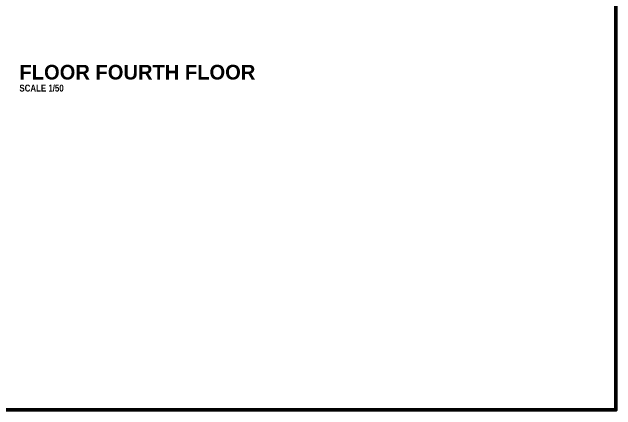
# Model space of a CAD drawing. Header units: millimetres. Extents: x -249630 to 95394, y -188036 to 109963.
# Drawn here: x -56585 to -44522, y 23274 to 31216 of the extents above; entities that cross this region are included whole.
import ezdxf

# ---------------------------------------------------------------- set-up
doc = ezdxf.new("R2010")
doc.units = ezdxf.units.MM
doc.layers.add('MUROS', color=6, linetype='Continuous', lineweight=60)
doc.layers.add('TEXTOS', color=11, linetype='Continuous')
doc.layers.add('TITULOS', color=180, linetype='Continuous')
doc.styles.add('DESCRIPCION(E)', font='swisscbi.ttf', dxfattribs={"width": 1.1, "oblique": 15, "height": 0.15})
doc.styles.add('TITULOS(E)', font='swisscbi.ttf', dxfattribs={"oblique": 15, "height": 0.23})

msp = doc.modelspace()

# ---------------------------------------------------------------- linework, layer by layer
at = {"layer": 'MUROS'}
msp.add_lwpolyline([(-100852.6796656559, 23273.83214249942), (-44521.54558451587, 23273.83214249942), (-44521.54558451587, 60773.83214249942), (-100852.6796656559, 60773.83214249942)], close=True, dxfattribs=at)

# ---------------------------------------------------------------- texts
at = {"layer": 'TEXTOS', "linetype": 'ByBlock', "style": 'DESCRIPCION(E)'}
msp.add_text('SCALE 1/50', height=137.5, dxfattribs=at).set_placement((-56438.01495103983, 29629.82501332034))
at = {"layer": 'TITULOS', "linetype": 'ByBlock', "style": 'TITULOS(E)', "width": 1.2}
msp.add_text('FLOOR FOURTH FLOOR', height=292.5, dxfattribs=at).set_placement((-56438.01495103983, 29870.11987825358))

doc.saveas('drawing.dxf')
